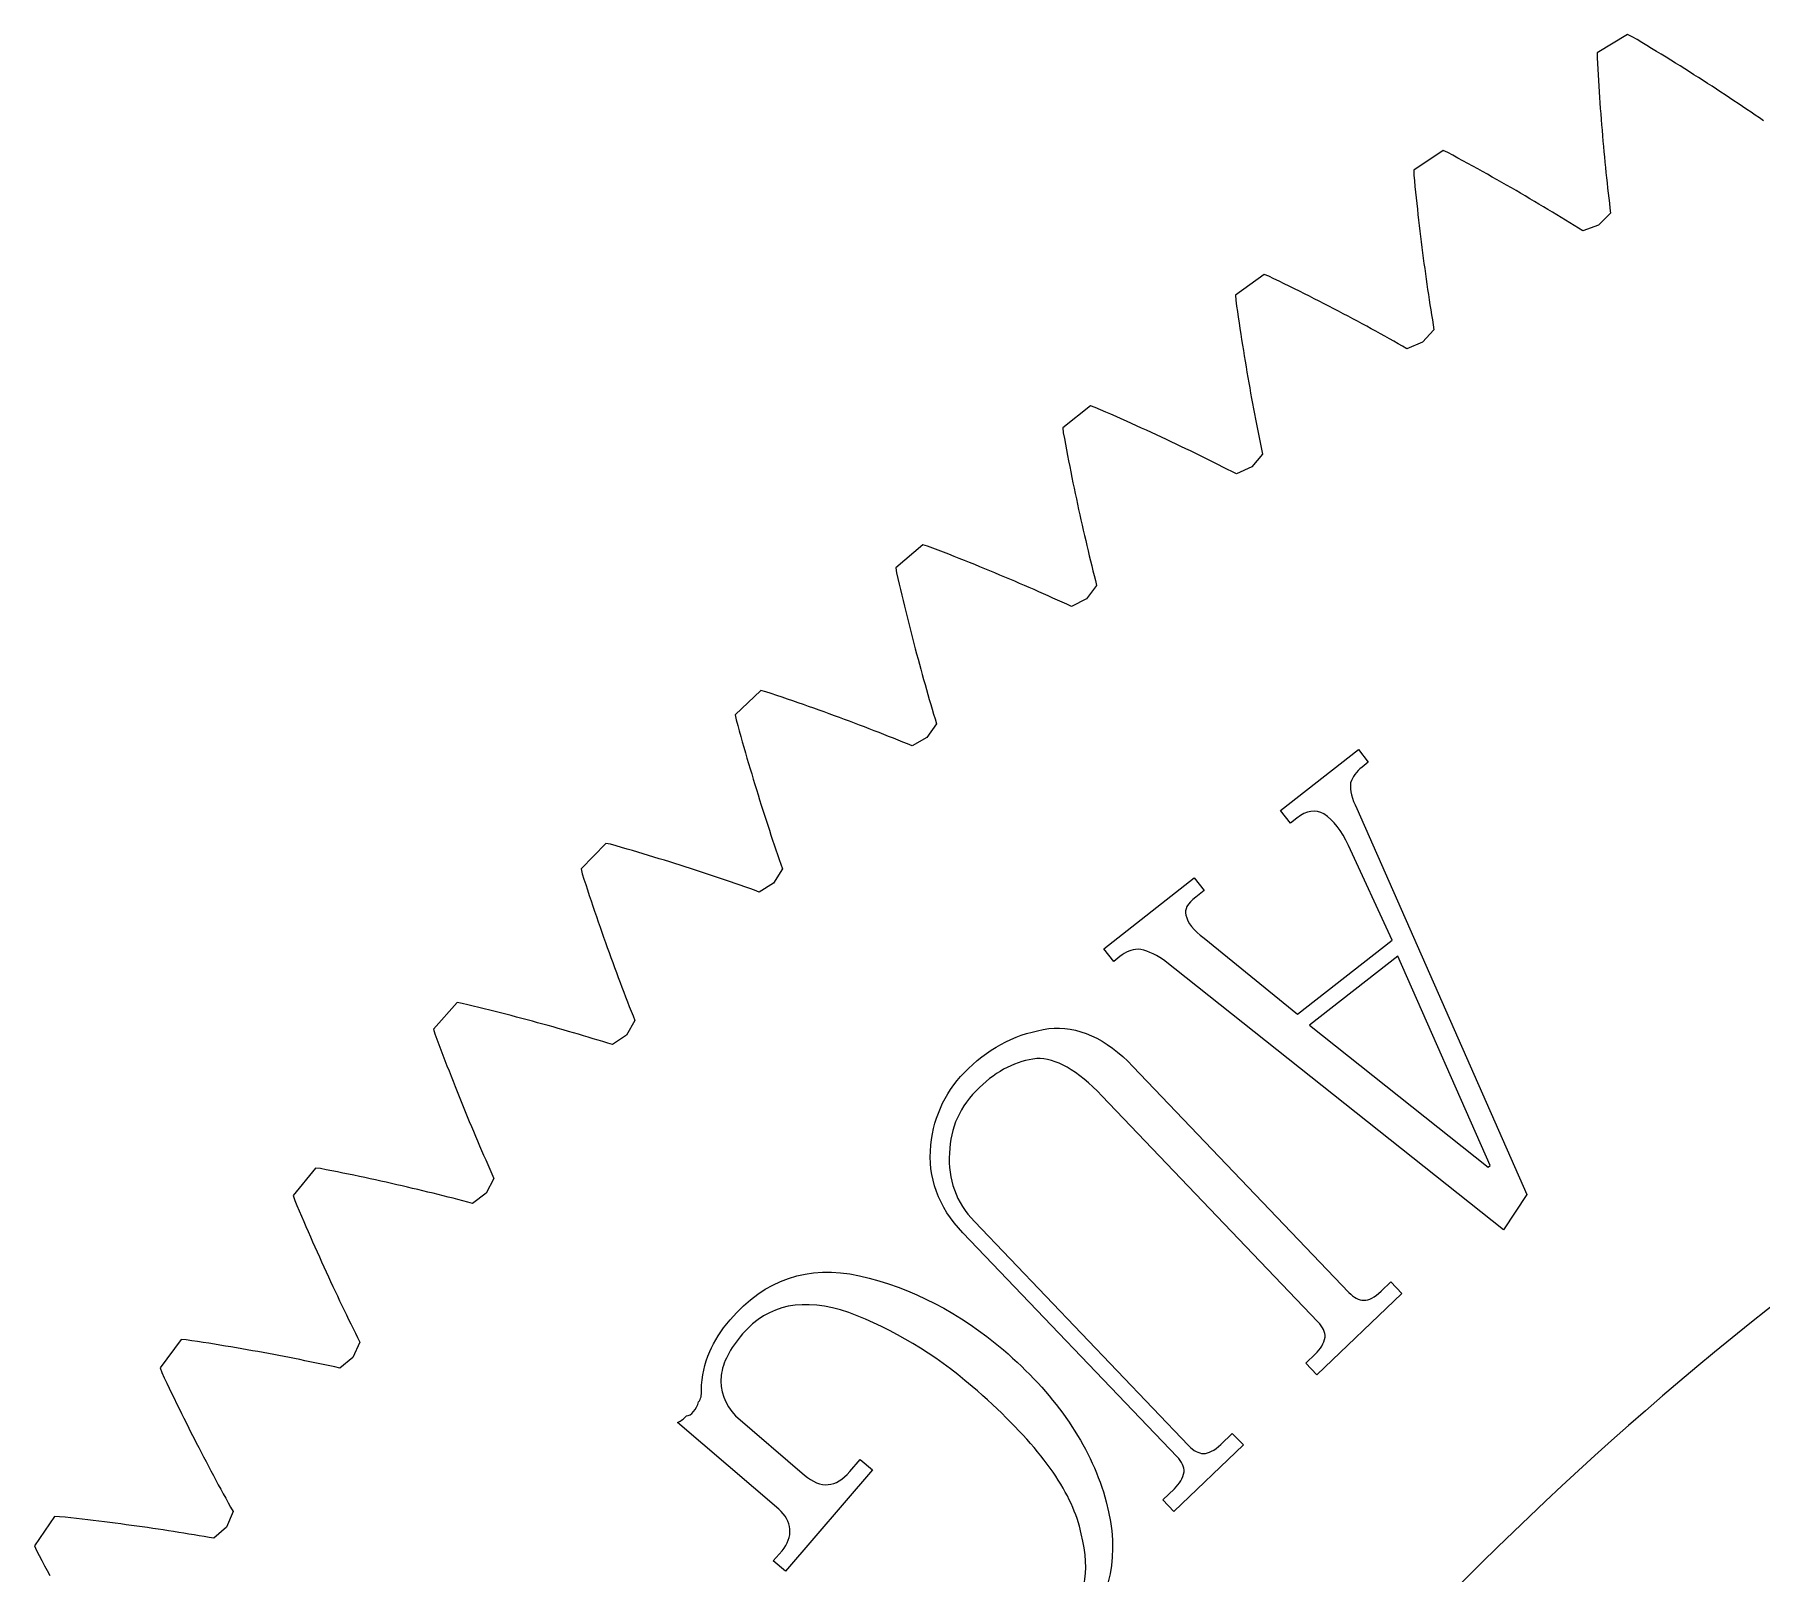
# Model space of a CAD drawing. Extents: x -19 to 488, y 50 to 261.
# Drawn here: x -1.17 to 34.46, y 212.35 to 244.1 of the extents above; entities that cross this region are included whole.
import ezdxf

# ---------------------------------------------------------------- set-up
doc = ezdxf.new("R2010")
doc.units = 0
doc.layers.get('0').update_dxf_attribs({"linetype": 'CONTINUOUS'})

msp = doc.modelspace()

# ---------------------------------------------------------------- linework, layer by layer
at = {"color": 5}
for p, q in [((31.700086, 244.102166), (31.074682, 243.723901)), ((31.793135, 244.057121), (31.700086, 244.102166)), ((31.894848, 243.99664), (31.793135, 244.057121)), ((31.074682, 243.723901), (31.071352, 243.620607)), ((31.995996, 243.936163), (31.894848, 243.99664)), ((32.096524, 243.875711), (31.995996, 243.936163)), ((32.196487, 243.815313), (32.096524, 243.875711)), ((32.295829, 243.75492), (32.196487, 243.815313)), ((32.394607, 243.694581), (32.295829, 243.75492)), ((31.071352, 243.620607), (31.077702, 243.502413)), ((31.077702, 243.502413), (31.084306, 243.384754)), ((31.084306, 243.384754), (31.091135, 243.26766)), ((32.492764, 243.63427), (32.394607, 243.694581)), ((32.590356, 243.574013), (32.492764, 243.63427)), ((32.687356, 243.513786), (32.590356, 243.574013)), ((32.783735, 243.453617), (32.687356, 243.513786)), ((32.879549, 243.393506), (32.783735, 243.453617)), ((32.974771, 243.333421), (32.879549, 243.393506)), ((31.091135, 243.26766), (31.098247, 243.151074)), ((31.098247, 243.151074), (31.105585, 243.035053)), ((31.105585, 243.035053), (31.113149, 242.919542)), ((33.069428, 243.273389), (32.974771, 243.333421)), ((33.163465, 243.213445), (33.069428, 243.273389)), ((33.256937, 243.15353), (33.163465, 243.213445)), ((33.349816, 243.09367), (33.256937, 243.15353)), ((33.442131, 243.033896), (33.349816, 243.09367)), ((33.533825, 242.974177), (33.442131, 243.033896)), ((31.113149, 242.919542), (31.120994, 242.804618)), ((31.120994, 242.804618), (31.129038, 242.690205)), ((31.129038, 242.690205), (31.137335, 242.576329)), ((33.624983, 242.914547), (33.533825, 242.974177)), ((33.71552, 242.854967), (33.624983, 242.914547)), ((33.805492, 242.795449), (33.71552, 242.854967)), ((33.894872, 242.736013), (33.805492, 242.795449)), ((33.983687, 242.676659), (33.894872, 242.736013)), ((34.071938, 242.617395), (33.983687, 242.676659)), ((31.137335, 242.576329), (31.145858, 242.463017)), ((31.145858, 242.463017), (31.154635, 242.350241)), ((31.154635, 242.350241), (31.16361, 242.238001)), ((34.159596, 242.558213), (34.071938, 242.617395)), ((34.24669, 242.499113), (34.159596, 242.558213)), ((34.333191, 242.440103), (34.24669, 242.499113)), ((34.419128, 242.381175), (34.333191, 242.440103)), ((34.504472, 242.322329), (34.419128, 242.381175)), ((31.16361, 242.238001), (31.172839, 242.126325)), ((31.172839, 242.126325), (31.182265, 242.015186)), ((31.182265, 242.015186), (31.191917, 241.904583)), ((27.897649, 241.707793), (27.289065, 241.30297)), ((27.992504, 241.666814), (27.897649, 241.707793)), ((28.096757, 241.610734), (27.992504, 241.666814)), ((28.200389, 241.554684), (28.096757, 241.610734)), ((31.191917, 241.904583), (31.201795, 241.794548)), ((31.201795, 241.794548), (31.21187, 241.685015)), ((31.21187, 241.685015), (31.222171, 241.576077)), ((31.222171, 241.576077), (31.232698, 241.46765)), ((27.289065, 241.30297), (27.290194, 241.199621)), ((28.303457, 241.498607), (28.200389, 241.554684)), ((28.405904, 241.442557), (28.303457, 241.498607)), ((28.507758, 241.386511), (28.405904, 241.442557)), ((28.609047, 241.330459), (28.507758, 241.386511)), ((28.709716, 241.274438), (28.609047, 241.330459)), ((28.809792, 241.218417), (28.709716, 241.274438)), ((28.909275, 241.162455), (28.809792, 241.218417)), ((31.232698, 241.46765), (31.243394, 241.359813)), ((31.243394, 241.359813), (31.254316, 241.252481)), ((31.254316, 241.252481), (31.265436, 241.145719)), ((27.290194, 241.199621), (27.301624, 241.081824)), ((27.301624, 241.081824), (27.31328, 240.964558)), ((27.31328, 240.964558), (27.325162, 240.847859)), ((29.008194, 241.106462), (28.909275, 241.162455)), ((29.106492, 241.050523), (29.008194, 241.106462)), ((29.204226, 240.994589), (29.106492, 241.050523)), ((29.301338, 240.938709), (29.204226, 240.994589)), ((29.397887, 240.882854), (29.301338, 240.938709)), ((29.493842, 240.827003), (29.397887, 240.882854)), ((31.265436, 241.145719), (31.276781, 241.039488)), ((31.276781, 241.039488), (31.288296, 240.933824)), ((31.288296, 240.933824), (31.300008, 240.828727)), ((27.325162, 240.847859), (27.337241, 240.731699)), ((27.337241, 240.731699), (27.349574, 240.61607)), ((27.349574, 240.61607), (27.362133, 240.501039)), ((27.362133, 240.501039), (27.37489, 240.386513)), ((29.589233, 240.77121), (29.493842, 240.827003)), ((29.684004, 240.715468), (29.589233, 240.77121)), ((29.778209, 240.659758), (29.684004, 240.715468)), ((29.871822, 240.604078), (29.778209, 240.659758)), ((29.964843, 240.548452), (29.871822, 240.604078)), ((30.057299, 240.49288), (29.964843, 240.548452)), ((31.300008, 240.828727), (31.311918, 240.724133)), ((31.311918, 240.724133), (31.324025, 240.620134)), ((31.324025, 240.620134), (31.336302, 240.516643)), ((31.336302, 240.516643), (31.348748, 240.413745)), ((27.374889, 240.386513), (27.387871, 240.27258)), ((27.387871, 240.27258), (27.401051, 240.159155)), ((27.401051, 240.159155), (27.414429, 240.046319)), ((30.149162, 240.437338), (30.057299, 240.49288)), ((30.240461, 240.381853), (30.149162, 240.437338)), ((30.331167, 240.326456), (30.240461, 240.381853)), ((30.421281, 240.271084), (30.331167, 240.326456)), ((30.51083, 240.215797), (30.421281, 240.271084)), ((30.599786, 240.160535), (30.51083, 240.215797)), ((30.688178, 240.10536), (30.599786, 240.160535)), ((31.10265, 240.168522), (30.776006, 240.050271)), ((31.348748, 240.413745), (31.10265, 240.168522)), ((31.10265, 240.168522), (31.10265, 240.168522)), ((27.414429, 240.046319), (27.428033, 239.934026)), ((27.428032, 239.934026), (27.441861, 239.822291)), ((27.441861, 239.822291), (27.45586, 239.711099)), ((30.776006, 240.050271), (30.688178, 240.10536)), ((27.455859, 239.711099), (27.470083, 239.600465)), ((27.470083, 239.600465), (27.484477, 239.490373)), ((27.484476, 239.490373), (27.499067, 239.380868)), ((24.201724, 239.152045), (23.611117, 238.72143)), ((24.298272, 239.115184), (24.201724, 239.152045)), ((24.404811, 239.063653), (24.298272, 239.115184)), ((27.499067, 239.380868), (27.513856, 239.271902)), ((27.513855, 239.271902), (27.528841, 239.163475)), ((27.528841, 239.163475), (27.543997, 239.055607)), ((23.611117, 238.72143), (23.616705, 238.618219)), ((24.510785, 239.012091), (24.404811, 239.063653)), ((24.616139, 238.960529), (24.510785, 239.012091)), ((24.720928, 238.908907), (24.616139, 238.960529)), ((24.825096, 238.85732), (24.720928, 238.908907)), ((24.928672, 238.805671), (24.825096, 238.85732)), ((25.031683, 238.754027), (24.928672, 238.805671)), ((25.134073, 238.70238), (25.031683, 238.754027)), ((27.543997, 239.055607), (27.55935, 238.948306)), ((27.55935, 238.948306), (27.574872, 238.841572)), ((27.574872, 238.841572), (27.590592, 238.7354)), ((27.590592, 238.7354), (27.606481, 238.629761)), ((23.616705, 238.618219), (23.633187, 238.501012)), ((23.633187, 238.501012), (23.649867, 238.384372)), ((23.649866, 238.384372), (23.666743, 238.268266)), ((25.235899, 238.650731), (25.134073, 238.70238)), ((25.337104, 238.599056), (25.235899, 238.650731)), ((25.437716, 238.547381), (25.337104, 238.599056)), ((25.537764, 238.495737), (25.437716, 238.547381)), ((25.637219, 238.444062), (25.537764, 238.495737)), ((25.736081, 238.392413), (25.637219, 238.444062)), ((25.834351, 238.340769), (25.736081, 238.392413)), ((27.606481, 238.629761), (27.622512, 238.524665)), ((27.622511, 238.524665), (27.638739, 238.420158)), ((27.638739, 238.420158), (27.655136, 238.316184)), ((23.666743, 238.268266), (23.683846, 238.152749)), ((23.683846, 238.152749), (23.701118, 238.037775)), ((23.701118, 238.037775), (23.718616, 237.923362)), ((25.932028, 238.289122), (25.834351, 238.340769)), ((26.029113, 238.237501), (25.932028, 238.289122)), ((26.125633, 238.185882), (26.029113, 238.237501)), ((26.22156, 238.134295), (26.125633, 238.185882)), ((26.316895, 238.082705), (26.22156, 238.134295)), ((26.411637, 238.031171), (26.316895, 238.082705)), ((26.505814, 237.979634), (26.411637, 238.031171)), ((27.705315, 238.007662), (27.469998, 237.752079)), ((27.655136, 238.316184), (27.671703, 238.212806)), ((27.671702, 238.212806), (27.688438, 238.109936)), ((27.688438, 238.109936), (27.705315, 238.007662)), ((23.718616, 237.923362), (23.736283, 237.809511)), ((23.736283, 237.809511), (23.754148, 237.696227)), ((23.754147, 237.696227), (23.772209, 237.583482)), ((26.599399, 237.928129), (26.505814, 237.979634)), ((26.692419, 237.87668), (26.599399, 237.928129)), ((26.784819, 237.825231), (26.692419, 237.87668)), ((26.876682, 237.773841), (26.784819, 237.825231)), ((26.967925, 237.722473), (26.876682, 237.773841)), ((27.058631, 237.671165), (26.967925, 237.722473)), ((27.148716, 237.619886), (27.058631, 237.671165)), ((27.469998, 237.752079), (27.148716, 237.619886)), ((27.469998, 237.752079), (27.469998, 237.752079)), ((23.77221, 237.583482), (23.790442, 237.471327)), ((23.790441, 237.471327), (23.80887, 237.359708)), ((23.80887, 237.359708), (23.827469, 237.248679)), ((23.827469, 237.248679), (23.846237, 237.138189)), ((23.846237, 237.138189), (23.865203, 237.028266)), ((23.865202, 237.028266), (23.884337, 236.91893)), ((23.884337, 236.91893), (23.903613, 236.810134)), ((23.903612, 236.810134), (23.923086, 236.701901)), ((23.923086, 236.701901), (23.942729, 236.594234)), ((23.942728, 236.594234), (23.962512, 236.48713)), ((20.619167, 236.439661), (20.047667, 235.984044)), ((20.717211, 236.406982), (20.619167, 236.439661)), ((20.825894, 236.360077), (20.717211, 236.406982)), ((20.933957, 236.31314), (20.825894, 236.360077)), ((21.041456, 236.26615), (20.933957, 236.31314)), ((21.148361, 236.219107), (21.041456, 236.26615)), ((21.254646, 236.172004), (21.148361, 236.219107)), ((23.962512, 236.48713), (23.982466, 236.380566)), ((23.982465, 236.380566), (24.002559, 236.274589)), ((24.002559, 236.274589), (24.022823, 236.169179)), ((20.047667, 235.984044), (20.057658, 235.881174)), ((20.057657, 235.881174), (20.079163, 235.764783)), ((21.360367, 236.124901), (21.254646, 236.172004)), ((21.465495, 236.077711), (21.360367, 236.124901)), ((21.570001, 236.030526), (21.465495, 236.077711)), ((21.673944, 235.98331), (21.570001, 236.030526)), ((21.777294, 235.936038), (21.673944, 235.98331)), ((21.880051, 235.888735), (21.777294, 235.936038)), ((21.982215, 235.841437), (21.880051, 235.888735)), ((24.022823, 236.169179), (24.043228, 236.064336)), ((24.043228, 236.064336), (24.063802, 235.960055)), ((24.063802, 235.960055), (24.084517, 235.85631)), ((20.079163, 235.764783), (20.100866, 235.648959)), ((20.100865, 235.648959), (20.122709, 235.533702)), ((20.122709, 235.533702), (20.144751, 235.419007)), ((22.083787, 235.79408), (21.982215, 235.841437)), ((22.184794, 235.74672), (22.083787, 235.79408)), ((22.285181, 235.699363), (22.184794, 235.74672)), ((22.385003, 235.651978), (22.285181, 235.699363)), ((22.484232, 235.604568), (22.385003, 235.651978)), ((22.582869, 235.557152), (22.484232, 235.604568)), ((22.680913, 235.509738), (22.582869, 235.557152)), ((22.778392, 235.462328), (22.680913, 235.509738)), ((24.084517, 235.85631), (24.105345, 235.753158)), ((24.105345, 235.753158), (24.126343, 235.65057)), ((24.126342, 235.65057), (24.147481, 235.548547)), ((24.147481, 235.548547), (24.168761, 235.447057)), ((20.144751, 235.419007), (20.16699, 235.304876)), ((20.16699, 235.304876), (20.189371, 235.191338)), ((20.18937, 235.191338), (20.21192, 235.078333)), ((22.875279, 235.414883), (22.778392, 235.462328)), ((22.971573, 235.367473), (22.875279, 235.414883)), ((23.067275, 235.320029), (22.971573, 235.367473)), ((23.162412, 235.272618), (23.067275, 235.320029)), ((23.256985, 235.225205), (23.162412, 235.272618)), ((23.350937, 235.177817), (23.256985, 235.225205)), ((23.444324, 235.130432), (23.350937, 235.177817)), ((23.944647, 235.181599), (23.629349, 235.035721)), ((24.16876, 235.447057), (23.944647, 235.181599)), ((23.944647, 235.181599), (23.944647, 235.181599)), ((20.21192, 235.078333), (20.234639, 234.965924)), ((20.234639, 234.965924), (20.257528, 234.85408)), ((20.257527, 234.85408), (20.280585, 234.742799)), ((23.537119, 235.083047), (23.444324, 235.130432)), ((23.629349, 235.035721), (23.537119, 235.083047)), ((20.280585, 234.742799), (20.303784, 234.632084)), ((20.303783, 234.632084), (20.327151, 234.521961)), ((20.327151, 234.521961), (20.35066, 234.412374)), ((20.35066, 234.412374), (20.374339, 234.303379)), ((20.374339, 234.303379), (20.398159, 234.19495)), ((20.398158, 234.19495), (20.422091, 234.087084)), ((20.422091, 234.087084), (20.446221, 233.979783)), ((20.446221, 233.979783), (20.470436, 233.873078)), ((20.470435, 233.873078), (20.494819, 233.766906)), ((20.494819, 233.766906), (20.519344, 233.661327)), ((17.15661, 233.575644), (16.605233, 233.095863)), ((17.255981, 233.547221), (17.15661, 233.575644)), ((17.366584, 233.505057), (17.255981, 233.547221)), ((17.476566, 233.462809), (17.366584, 233.505057)), ((17.585983, 233.420475), (17.476566, 233.462809)), ((17.694808, 233.378057), (17.585983, 233.420475)), ((17.80304, 233.335614), (17.694808, 233.378057)), ((20.519345, 233.661327), (20.543983, 233.556312)), ((20.543983, 233.556312), (20.568763, 233.451859)), ((20.568762, 233.451859), (20.593682, 233.347973)), ((16.605233, 233.095863), (16.619655, 232.99353)), ((17.91068, 233.293055), (17.80304, 233.335614)), ((18.017727, 233.250465), (17.91068, 233.293055)), ((18.124181, 233.207824), (18.017727, 233.250465)), ((18.230071, 233.165093), (18.124181, 233.207824)), ((18.33534, 233.122308), (18.230071, 233.165093)), ((18.440044, 233.079495), (18.33534, 233.122308)), ((18.544156, 233.036628), (18.440044, 233.079495)), ((18.647675, 232.993702), (18.544156, 233.036628)), ((20.593682, 233.347973), (20.618715, 233.244682)), ((20.618715, 233.244682), (20.643861, 233.14195)), ((20.643861, 233.14195), (20.66912, 233.039789)), ((20.66912, 233.039789), (20.69452, 232.938189)), ((16.619654, 232.99353), (16.646155, 232.87816)), ((16.646155, 232.87816), (16.672797, 232.763377)), ((16.672797, 232.763377), (16.699608, 232.649165)), ((18.750601, 232.950717), (18.647675, 232.993702)), ((18.852963, 232.907709), (18.750601, 232.950717)), ((18.954705, 232.86467), (18.852963, 232.907709)), ((19.055881, 232.821572), (18.954705, 232.86467)), ((19.156465, 232.778451), (19.055881, 232.821572)), ((19.256485, 232.735296), (19.156465, 232.778451)), ((19.355883, 232.692116), (19.256485, 232.735296)), ((19.454718, 232.648911), (19.355883, 232.692116)), ((20.74563, 232.736707), (20.533145, 232.461854)), ((20.69452, 232.938189), (20.720005, 232.83715)), ((20.720005, 232.83715), (20.745631, 232.736707)), ((16.699608, 232.649165), (16.72656, 232.535539)), ((16.72656, 232.535539), (16.753682, 232.422484)), ((16.753682, 232.422484), (16.780945, 232.309987)), ((16.780944, 232.309987), (16.80832, 232.198086)), ((19.552987, 232.605672), (19.454718, 232.648911)), ((19.650636, 232.56241), (19.552987, 232.605672)), ((19.747749, 232.519117), (19.650636, 232.56241)), ((19.844241, 232.475824), (19.747749, 232.519117)), ((19.940168, 232.432503), (19.844241, 232.475824)), ((20.035503, 232.389182), (19.940168, 232.432503)), ((20.130245, 232.345861), (20.035503, 232.389182)), ((20.224422, 232.302509), (20.130245, 232.345861)), ((20.533145, 232.461854), (20.224422, 232.302509)), ((20.533145, 232.461854), (20.533145, 232.461854)), ((16.80832, 232.198086), (16.835865, 232.08675)), ((16.835865, 232.08675), (16.863551, 231.975977)), ((16.863551, 231.975977), (16.89135, 231.865801)), ((16.89135, 231.865801), (16.919318, 231.756183)), ((16.919318, 231.756183), (16.947399, 231.64716)), ((16.947399, 231.64716), (16.975593, 231.538702)), ((16.975593, 231.538702), (17.003928, 231.430809)), ((17.003928, 231.430809), (17.032376, 231.323511)), ((17.032376, 231.323511), (17.060965, 231.216771)), ((17.060965, 231.216771), (17.089667, 231.110628)), ((17.089667, 231.110628), (17.118454, 231.005048)), ((17.118454, 231.005048), (17.147382, 230.900033)), ((17.147382, 230.900033), (17.176422, 230.795614)), ((13.82049, 230.565349), (13.290279, 230.062257)), ((13.920989, 230.541219), (13.82049, 230.565349)), ((14.033313, 230.503822), (13.920989, 230.541219)), ((17.176422, 230.795614), (17.205576, 230.691728)), ((17.205576, 230.691728), (17.234814, 230.588463)), ((17.234814, 230.588463), (17.264165, 230.485759)), ((14.145017, 230.466343), (14.033313, 230.503822)), ((14.256156, 230.428751), (14.145017, 230.466343)), ((14.366703, 230.391077), (14.256156, 230.428751)), ((14.476656, 230.353313), (14.366703, 230.391077)), ((14.586017, 230.315438), (14.476656, 230.353313)), ((14.694814, 230.277508), (14.586017, 230.315438)), ((14.80299, 230.239467), (14.694814, 230.277508)), ((14.910601, 230.201339), (14.80299, 230.239467)), ((15.017648, 230.163126), (14.910601, 230.201339)), ((15.124074, 230.124854), (15.017648, 230.163126)), ((17.264165, 230.485759), (17.293629, 230.383626)), ((17.293629, 230.383626), (17.323178, 230.282051)), ((17.323178, 230.282051), (17.352811, 230.181072)), ((17.352811, 230.181072), (17.382557, 230.080658)), ((13.290279, 230.062257), (13.309075, 229.960629)), ((13.309075, 229.960629), (13.340514, 229.846529)), ((13.340514, 229.846529), (13.372095, 229.732991)), ((15.229936, 230.0865), (15.124074, 230.124854)), ((15.335205, 230.048064), (15.229936, 230.0865)), ((15.439881, 230.009569), (15.335205, 230.048064)), ((15.543993, 229.970989), (15.439881, 230.009569)), ((15.647512, 229.932381), (15.543993, 229.970989)), ((15.750438, 229.89366), (15.647512, 229.932381)), ((15.8528, 229.854911), (15.750438, 229.89366)), ((15.954569, 229.816103), (15.8528, 229.854911)), ((16.055746, 229.777241), (15.954569, 229.816103)), ((17.442276, 229.881553), (17.241813, 229.597835)), ((17.382557, 230.080658), (17.41236, 229.980836)), ((17.41236, 229.980836), (17.442276, 229.881553)), ((13.372095, 229.732991), (13.403789, 229.620043)), ((13.403789, 229.620043), (13.435595, 229.507693)), ((13.435595, 229.507693), (13.467543, 229.395905)), ((16.156358, 229.738325), (16.055746, 229.777241)), ((16.256378, 229.69935), (16.156358, 229.738325)), ((16.355805, 229.660319), (16.256378, 229.69935)), ((16.454667, 229.621256), (16.355805, 229.660319)), ((16.552937, 229.58214), (16.454667, 229.621256)), ((16.650642, 229.542999), (16.552937, 229.58214)), ((16.747755, 229.503824), (16.650642, 229.542999)), ((16.844303, 229.464595), (16.747755, 229.503824)), ((16.940259, 229.425369), (16.844303, 229.464595)), ((17.241813, 229.597835), (16.940259, 229.425369)), ((17.241813, 229.597835), (17.241813, 229.597835)), ((13.467543, 229.395905), (13.499603, 229.284681)), ((13.499603, 229.284681), (13.531805, 229.17405)), ((13.531805, 229.17405), (13.564091, 229.064009)), ((13.564091, 229.064009), (13.596518, 228.954535)), ((13.596518, 228.954535), (13.629058, 228.845656)), ((13.629058, 228.845656), (13.661683, 228.737365)), ((13.661683, 228.737365), (13.694421, 228.629615)), ((13.694421, 228.629615), (13.727272, 228.522481)), ((13.727272, 228.522481), (13.760235, 228.415913)), ((13.760235, 228.415913), (13.793283, 228.309942)), ((13.793283, 228.309942), (13.826416, 228.204532)), ((13.826416, 228.204532), (13.859662, 228.099712)), ((13.859662, 228.099712), (13.892964, 227.995459)), ((13.892964, 227.995459), (13.926379, 227.891799)), ((13.926379, 227.891799), (13.959907, 227.788703)), ((13.959907, 227.788703), (13.993464, 227.6862)), ((13.993464, 227.6862), (14.027133, 227.584264)), ((10.616985, 227.414279), (10.108901, 226.888865)), ((10.718416, 227.394495), (10.616985, 227.414279)), ((10.832236, 227.361983), (10.718416, 227.394495)), ((10.945464, 227.32933), (10.832236, 227.361983)), ((11.058099, 227.296564), (10.945464, 227.32933)), ((14.027133, 227.584264), (14.060887, 227.482918)), ((14.060887, 227.482918), (14.094697, 227.382133)), ((14.094697, 227.382133), (14.128592, 227.281945)), ((11.170169, 227.263685), (11.058099, 227.296564)), ((11.281647, 227.230696), (11.170169, 227.263685)), ((11.392532, 227.197563), (11.281647, 227.230696)), ((11.502853, 227.164314), (11.392532, 227.197563)), ((11.612581, 227.130987), (11.502853, 227.164314)), ((11.721744, 227.097512), (11.612581, 227.130987)), ((11.830315, 227.063959), (11.721744, 227.097512)), ((11.938293, 227.03029), (11.830315, 227.063959)), ((12.045707, 226.996508), (11.938293, 227.03029)), ((12.152528, 226.962667), (12.045707, 226.996508)), ((12.258785, 226.92869), (12.152528, 226.962667)), ((14.128592, 227.281945), (14.162543, 227.182348)), ((14.162543, 227.182348), (14.196579, 227.083288)), ((14.196579, 227.083288), (14.230671, 226.984852)), ((14.230671, 226.984852), (14.26482, 226.886946)), ((10.108901, 226.888865), (10.132072, 226.78814)), ((10.132071, 226.78814), (10.168365, 226.67548)), ((10.168365, 226.67548), (10.2048, 226.563407)), ((12.364449, 226.894654), (12.258785, 226.92869)), ((12.469548, 226.860505), (12.364449, 226.894654)), ((12.574027, 226.826269), (12.469548, 226.860505)), ((12.677969, 226.79195), (12.574027, 226.826269)), ((12.781319, 226.757547), (12.677969, 226.79195)), ((12.884076, 226.723063), (12.781319, 226.757547)), ((12.986269, 226.688519), (12.884076, 226.723063)), ((13.087869, 226.65389), (12.986269, 226.688519)), ((13.188876, 226.619177), (13.087869, 226.65389)), ((13.289319, 226.584407), (13.188876, 226.619177)), ((14.26482, 226.886946), (14.076747, 226.594846)), ((10.2048, 226.563407), (10.241319, 226.451932)), ((10.241319, 226.451932), (10.277952, 226.341047)), ((10.277952, 226.341047), (10.314669, 226.230726)), ((13.389198, 226.54955), (13.289319, 226.584407)), ((13.488483, 226.514639), (13.389198, 226.54955)), ((13.587205, 226.479671), (13.488483, 226.514639)), ((13.685333, 226.444648), (13.587205, 226.479671)), ((13.782898, 226.409567), (13.685333, 226.444648)), ((14.076747, 226.594846), (13.782898, 226.409567)), ((14.076747, 226.594846), (14.076747, 226.594846)), ((10.314669, 226.230726), (10.351499, 226.120998)), ((10.351499, 226.120998), (10.388413, 226.011863)), ((10.388413, 226.011863), (10.425413, 225.90332)), ((10.425413, 225.90332), (10.462497, 225.795342)), ((10.462497, 225.795342), (10.499694, 225.687953)), ((10.499694, 225.687953), (10.536947, 225.581161)), ((10.536947, 225.581161), (10.574313, 225.474935)), ((10.574313, 225.474935), (10.611736, 225.369296)), ((10.611736, 225.369296), (10.649243, 225.264256)), ((10.649243, 225.264256), (10.686807, 225.159803)), ((10.686807, 225.159803), (10.724455, 225.055917)), ((10.724455, 225.055917), (10.76216, 224.952623)), ((10.76216, 224.952623), (10.79995, 224.849895)), ((10.79995, 224.849895), (10.837796, 224.747758)), ((10.837796, 224.747758), (10.875698, 224.646215)), ((10.875698, 224.646215), (10.913657, 224.545236)), ((10.913657, 224.545236), (10.951673, 224.444852)), ((7.551995, 224.128309), (7.066968, 223.581531)), ((7.654188, 224.112928), (7.551995, 224.128309)), ((7.769307, 224.085326), (7.654188, 224.112928)), ((10.951673, 224.444852), (10.989744, 224.345055)), ((10.989744, 224.345055), (11.027873, 224.245829)), ((11.027873, 224.245829), (11.066057, 224.147189)), ((11.066057, 224.147189), (11.10427, 224.04912)), ((7.883832, 224.057587), (7.769307, 224.085329)), ((7.997765, 224.0297), (7.883832, 224.057584)), ((8.111134, 224.001676), (7.997765, 224.0297)), ((8.223938, 223.973482), (8.111134, 224.001676)), ((8.33615, 223.945147), (8.223938, 223.973482)), ((8.447797, 223.916699), (8.33615, 223.945147)), ((8.55888, 223.888109), (8.447797, 223.916699)), ((8.66937, 223.859382), (8.55888, 223.888109)), ((8.779267, 223.830511), (8.66937, 223.859382)), ((8.888628, 223.801524), (8.779267, 223.830511)), ((8.997368, 223.772398), (8.888628, 223.801524)), ((9.105572, 223.743163), (8.997368, 223.772398)), ((11.219163, 223.758428), (11.043818, 223.458483)), ((11.10427, 224.04912), (11.142511, 223.951638)), ((11.142511, 223.951638), (11.180809, 223.854751)), ((11.180809, 223.854751), (11.219163, 223.758428)), ((7.066968, 223.581531), (7.094457, 223.48191)), ((7.094457, 223.48191), (7.135577, 223.370912)), ((9.213184, 223.713812), (9.105572, 223.743163)), ((9.320202, 223.684348), (9.213184, 223.713812)), ((9.426657, 223.654743), (9.320202, 223.684348)), ((9.532546, 223.625053), (9.426657, 223.654743)), ((9.637843, 223.595222), (9.532546, 223.625053)), ((9.742576, 223.565304), (9.637843, 223.595222)), ((9.846716, 223.535278), (9.742576, 223.565304)), ((9.950292, 223.505165), (9.846716, 223.535278)), ((10.053303, 223.474911), (9.950292, 223.505165)), ((10.155721, 223.4446), (10.053303, 223.474911)), ((10.257575, 223.414174), (10.155721, 223.4446)), ((10.358837, 223.383665), (10.257575, 223.414174)), ((11.043818, 223.458483), (10.758181, 223.260729)), ((11.043818, 223.458483), (11.043818, 223.458483)), ((7.135577, 223.370912), (7.176781, 223.260504)), ((7.176781, 223.260504), (7.21807, 223.150694)), ((7.21807, 223.150694), (7.259444, 223.041474)), ((7.259444, 223.041474), (7.300874, 222.932844)), ((10.459533, 223.353073), (10.358837, 223.383665)), ((10.559666, 223.322367), (10.459533, 223.353073)), ((10.659206, 223.291605), (10.559666, 223.322367)), ((10.758181, 223.260729), (10.659206, 223.291605)), ((7.300874, 222.932844), (7.342389, 222.824812)), ((7.342389, 222.824812), (7.38396, 222.71737)), ((7.38396, 222.71737), (7.425616, 222.610489)), ((7.425616, 222.610489), (7.467301, 222.504233)), ((7.467301, 222.504233), (7.509069, 222.398541)), ((7.509069, 222.398541), (7.550923, 222.293444)), ((7.550923, 222.293444), (7.592805, 222.188937)), ((7.592805, 222.188937), (7.634715, 222.085023)), ((7.634715, 222.085023), (7.676709, 221.981673)), ((7.676709, 221.981673), (7.718761, 221.878916)), ((7.718761, 221.878916), (7.76084, 221.776749)), ((7.76084, 221.776749), (7.802947, 221.675177)), ((7.802947, 221.675177), (7.845111, 221.574169)), ((7.845111, 221.574169), (7.887332, 221.473786)), ((7.887332, 221.473786), (7.929552, 221.373933)), ((7.929552, 221.373933), (7.971829, 221.274703)), ((7.971829, 221.274703), (8.014134, 221.176039)), ((8.014134, 221.176039), (8.056468, 221.077966)), ((8.056468, 221.077966), (8.098829, 220.980487)), ((8.098829, 220.980487), (8.141191, 220.883572)), ((4.631221, 220.713533), (4.170183, 220.146382)), ((4.733978, 220.702554), (4.631221, 220.713533)), ((4.850169, 220.679948), (4.733978, 220.702554)), ((4.965767, 220.657145), (4.850169, 220.679948)), ((5.080829, 220.634203), (4.965767, 220.657148)), ((5.195299, 220.611061), (5.080829, 220.634203)), ((5.309204, 220.587746), (5.195299, 220.611058)), ((5.422544, 220.564294), (5.309204, 220.587746)), ((5.535292, 220.540643), (5.422544, 220.564294)), ((8.141191, 220.883572), (8.183609, 220.787252)), ((8.183609, 220.787252), (8.226027, 220.691494)), ((8.226027, 220.691494), (8.268445, 220.596329)), ((8.268445, 220.596329), (8.310891, 220.501756)), ((5.647503, 220.516855), (5.535292, 220.540646)), ((5.759122, 220.49292), (5.647503, 220.516852)), ((5.870177, 220.468821), (5.759122, 220.492922)), ((5.980667, 220.444547), (5.870177, 220.468818)), ((6.090564, 220.420135), (5.980667, 220.444547)), ((6.199925, 220.395584), (6.090564, 220.420137)), ((6.308694, 220.370887), (6.199925, 220.395581)), ((6.416898, 220.346054), (6.308694, 220.37089)), ((6.524509, 220.321046), (6.416898, 220.346051)), ((6.631584, 220.295929), (6.524509, 220.321046)), ((6.738067, 220.27067), (6.631584, 220.295929)), ((6.843985, 220.245301), (6.738067, 220.270672)), ((6.949338, 220.219757), (6.843985, 220.245298)), ((7.054099, 220.194134), (6.949338, 220.21976)), ((7.158324, 220.168367), (7.054099, 220.194134)), ((8.148613, 220.194554), (7.871753, 219.984697)), ((8.310891, 220.501756), (8.148613, 220.194554)), ((8.148613, 220.194554), (8.148613, 220.194554)), ((4.170183, 220.146382), (4.201905, 220.048025)), ((4.201905, 220.048025), (4.247766, 219.938917)), ((4.247766, 219.938917), (4.293683, 219.830375)), ((4.293683, 219.830375), (4.339657, 219.722456)), ((7.261956, 220.142459), (7.158324, 220.168367)), ((7.365023, 220.116463), (7.261956, 220.142456)), ((7.467498, 220.09033), (7.365023, 220.116463)), ((7.569437, 220.064086), (7.467498, 220.090332)), ((7.670783, 220.037723), (7.569437, 220.064083)), ((7.771564, 220.011282), (7.670783, 220.037726)), ((7.871753, 219.984697), (7.771564, 220.011282)), ((4.339657, 219.722456), (4.385688, 219.615127)), ((4.385688, 219.615127), (4.431775, 219.508387)), ((4.431775, 219.508387), (4.47789, 219.402215)), ((4.47789, 219.402215), (4.524033, 219.296664)), ((4.524033, 219.296664), (4.570233, 219.191678)), ((4.570233, 219.191678), (4.616489, 219.087315)), ((4.616489, 219.087315), (4.662774, 218.983511)), ((4.662774, 218.983511), (4.709058, 218.880305)), ((4.709058, 218.880305), (4.755399, 218.777717)), ((4.755399, 218.777717), (4.801768, 218.675691)), ((4.801768, 218.675691), (4.848165, 218.574235)), ((4.848165, 218.574235), (4.894591, 218.473397)), ((4.894591, 218.473397), (4.941017, 218.37312)), ((4.941017, 218.37312), (4.98747, 218.273468)), ((4.98747, 218.273468), (5.033952, 218.174379)), ((5.033952, 218.174379), (5.080434, 218.075887)), ((5.080434, 218.075887), (5.126945, 217.977953)), ((5.126945, 217.977953), (5.173427, 217.880614)), ((5.173427, 217.880614), (5.219937, 217.783869)), ((5.219937, 217.783869), (5.266447, 217.687715)), ((5.266447, 217.687715), (5.312957, 217.592127)), ((5.312957, 217.592127), (5.359467, 217.497131)), ((5.359467, 217.497131), (5.405978, 217.402727)), ((5.405978, 217.402727), (5.45246, 217.308889)), ((1.860053, 217.176247), (1.42385, 216.589786)), ((1.963205, 217.169697), (1.860053, 217.176247)), ((2.080243, 217.152117), (1.963205, 217.169699)), ((2.196716, 217.134309), (2.080243, 217.152117)), ((2.312653, 217.116328), (2.196716, 217.134309)), ((2.428025, 217.098128), (2.312653, 217.116331)), ((2.542805, 217.079752), (2.428025, 217.098125)), ((2.657049, 217.061185), (2.542805, 217.079752)), ((2.770728, 217.042443), (2.657049, 217.061182)), ((2.883842, 217.02348), (2.770728, 217.042445)), ((2.996393, 217.004371), (2.883842, 217.023477)), ((3.108378, 216.985067), (2.996393, 217.004371)), ((3.219828, 216.965568), (3.108378, 216.98507)), ((5.545424, 217.122961), (5.396523, 216.809076)), ((5.45246, 217.308889), (5.498942, 217.215642)), ((5.498942, 217.215642), (5.545424, 217.122961)), ((3.330685, 216.945923), (3.219828, 216.965565)), ((3.440977, 216.926082), (3.330685, 216.945923)), ((3.550705, 216.906104), (3.440977, 216.926085)), ((3.659869, 216.885925), (3.550705, 216.906104)), ((3.768496, 216.865605), (3.659869, 216.885925)), ((3.876531, 216.845113), (3.768496, 216.865602)), ((3.984001, 216.824457), (3.876531, 216.845116)), ((4.090907, 216.803654), (3.984001, 216.824454)), ((4.197276, 216.782688), (4.090907, 216.803657)), ((4.303053, 216.761578), (4.197276, 216.782688)), ((4.408266, 216.740295), (4.303053, 216.761575)), ((4.512914, 216.718906), (4.408266, 216.740298)), ((4.616997, 216.697344), (4.512914, 216.718906)), ((4.720516, 216.675638), (4.616997, 216.697341)), ((4.823471, 216.653823), (4.720516, 216.675638)), ((4.925861, 216.631837), (4.823471, 216.653823)), ((5.027687, 216.609739), (4.925861, 216.631837)), ((5.396523, 216.809076), (5.128948, 216.5875)), ((5.396523, 216.809076), (5.396523, 216.809076)), ((1.42385, 216.589786), (1.459777, 216.492899)), ((1.459777, 216.492899), (1.510295, 216.385853)), ((1.510295, 216.385853), (1.560841, 216.279398)), ((1.560841, 216.279398), (1.611415, 216.173568)), ((5.128948, 216.5875), (5.027687, 216.609739)), ((1.611415, 216.173568), (1.662018, 216.068299)), ((1.662018, 216.068299), (1.71262, 215.963623)), ((1.71262, 215.963623), (1.763279, 215.859565)), ((1.763279, 215.859565), (1.813938, 215.756074)), ((1.813938, 215.756074), (1.864597, 215.653204)), ((1.864597, 215.653204), (1.915284, 215.550901)), ((1.915284, 215.550901), (1.965999, 215.449188)), ((1.965999, 215.449188), (2.016715, 215.348096)), ((2.016715, 215.348096), (2.067402, 215.247566)), ((2.067402, 215.247566), (2.118117, 215.147631)), ((2.118117, 215.147631), (2.168832, 215.048289)), ((2.168832, 215.048289), (2.219548, 214.949511)), ((2.219548, 214.949511), (2.270263, 214.851357)), ((2.270263, 214.851357), (2.320978, 214.753761)), ((2.320978, 214.753761), (2.371665, 214.656762)), ((2.371665, 214.656762), (2.422324, 214.560355)), ((2.422324, 214.560355), (2.473011, 214.464543)), ((2.473011, 214.464543), (2.523642, 214.369293)), ((2.523642, 214.369293), (2.574273, 214.274633)), ((2.574273, 214.274633), (2.624875, 214.180571)), ((2.624875, 214.180571), (2.675449, 214.087071)), ((2.675449, 214.087071), (2.725995, 213.99416)), ((2.725995, 213.99416), (2.776541, 213.901845)), ((2.776541, 213.901845), (2.827031, 213.810098)), ((2.827031, 213.810098), (2.877464, 213.71894)), ((-0.756373, 213.522906), (-1.16695, 212.918216)), ((-0.653023, 213.520933), (-0.756373, 213.522908)), ((-0.535336, 213.508374), (-0.653023, 213.520933)), ((-0.418186, 213.495615), (-0.535336, 213.508371)), ((-0.3016, 213.482633), (-0.418186, 213.495615)), ((-0.185578, 213.469425), (-0.3016, 213.482633)), ((-0.070065, 213.455991), (-0.185578, 213.469425)), ((0.044856, 213.442359), (-0.070065, 213.455991)), ((0.159241, 213.428502), (0.044856, 213.442359)), ((0.273061, 213.414448), (0.159241, 213.428502)), ((2.927897, 213.628347), (2.792628, 213.30836)), ((2.877464, 213.71894), (2.927897, 213.628347)), ((0.386317, 213.400195), (0.273061, 213.414448)), ((0.499036, 213.385717), (0.386317, 213.400195)), ((0.611191, 213.371045), (0.499036, 213.38572)), ((0.72281, 213.356169), (0.611191, 213.371042)), ((0.833865, 213.341101), (0.72281, 213.356172)), ((0.944355, 213.325861), (0.833865, 213.341101)), ((1.05428, 213.310392), (0.944355, 213.325858)), ((1.16367, 213.29476), (1.05428, 213.310395)), ((1.272495, 213.278925), (1.16367, 213.294757)), ((1.380755, 213.262923), (1.272495, 213.278925)), ((1.488451, 213.246726), (1.380755, 213.262925)), ((1.595611, 213.230382), (1.488451, 213.246726)), ((1.702206, 213.213819), (1.595611, 213.230385)), ((1.808237, 213.197108), (1.702206, 213.213816)), ((1.913732, 213.180231), (1.808237, 213.197108)), ((2.018634, 213.16316), (1.913732, 213.180234)), ((2.122999, 213.145941), (2.018634, 213.163157)), ((2.226801, 213.128557), (2.122999, 213.145941)), ((2.330038, 213.111031), (2.226801, 213.128557)), ((2.43271, 213.09331), (2.330038, 213.111033)), ((2.534846, 213.075471), (2.43271, 213.09331)), ((2.792628, 213.30836), (2.534846, 213.075471)), ((2.792628, 213.30836), (2.792628, 213.30836)), ((-1.16695, 212.918216), (-1.126874, 212.822966)), ((-1.126874, 212.822966), (-1.071784, 212.718205)), ((-1.071784, 212.718205), (-1.016723, 212.614012)), ((-1.016723, 212.614012), (-0.961633, 212.510433)), ((-0.961633, 212.510433), (-0.906571, 212.407451)), ((-0.906571, 212.407451), (-0.851482, 212.30506))]:
    msp.add_line(p, q, dxfattribs=at)
at = {"color": 7}
for p, q in [((24.54057, 228.09201), (26.147141, 229.348381)), ((26.147141, 229.348381), (26.350878, 229.087856)), ((26.350878, 229.087856), (26.220611, 228.985994)), ((24.744306, 227.831485), (24.54057, 228.09201)), ((26.116498, 228.134851), (29.618364, 220.167179)), ((24.874573, 227.933344), (24.744306, 227.831485)), ((26.844025, 225.414937), (25.944481, 227.370534)), ((20.893213, 225.239711), (22.760308, 226.699825)), ((22.760308, 226.699825), (22.964044, 226.4393)), ((22.964044, 226.4393), (22.790356, 226.303483)), ((21.096949, 224.979186), (20.893213, 225.239711)), ((22.961795, 225.457897), (22.961813, 225.457869)), ((22.961813, 225.457869), (24.890087, 223.886916)), ((24.890087, 223.886916), (26.844025, 225.414937)), ((21.227215, 225.081049), (21.096949, 224.979186)), ((29.136834, 219.440733), (22.121782, 225.010894)), ((26.960921, 225.086498), (25.137247, 223.660342)), ((28.867436, 220.769495), (26.960921, 225.086498)), ((25.137246, 223.660345), (28.824016, 220.73554)), ((25.137247, 223.660342), (25.137246, 223.660345)), ((19.508633, 222.972705), (19.508633, 222.972705)), ((21.493314, 222.811045), (25.94976, 218.149231)), ((25.312247, 217.539803), (20.8558, 222.201617)), ((28.824016, 220.73554), (28.867436, 220.769495)), ((29.618364, 220.167179), (29.136834, 219.440733)), ((18.224303, 219.60979), (22.642661, 214.98782)), ((22.403593, 214.759287), (17.985237, 219.381255)), ((27.040834, 218.124658), (25.287674, 216.448729)), ((26.613075, 218.173279), (26.812298, 218.363725)), ((26.812298, 218.363725), (27.040834, 218.124658)), ((25.059138, 216.687796), (25.258359, 216.878246)), ((25.287674, 216.448729), (25.059138, 216.687796)), ((13.298018, 215.598941), (14.720967, 214.379278)), ((14.188854, 213.67379), (12.09628, 215.467417)), ((23.305976, 215.011868), (23.545044, 215.240403)), ((23.545044, 215.240403), (23.77358, 215.001338)), ((23.77358, 215.001338), (22.339175, 213.630122)), ((16.119992, 214.486909), (14.326367, 212.394333)), ((15.653649, 214.451033), (15.868884, 214.702143)), ((15.868884, 214.702143), (16.119992, 214.486909)), ((22.110639, 213.869189), (22.349707, 214.097725)), ((22.339175, 213.630122), (22.110639, 213.869189)), ((14.075259, 212.60957), (14.254621, 212.818826)), ((14.326367, 212.394333), (14.075259, 212.60957))]:
    msp.add_line(p, q, dxfattribs=at)
for points in [[(26.220611, 228.985994), (26.104819, 228.895451), (26.026141, 228.787273), (25.984577, 228.661464)], [(25.984577, 228.661464), (25.965646, 228.50671), (26.009622, 228.331171), (26.116498, 228.134851)], [(25.43514, 228.021847), (25.264059, 228.121307), (25.077203, 228.091807), (24.874573, 227.933344)], [(25.944481, 227.370534), (25.798639, 227.676333), (25.628859, 227.893438), (25.43514, 228.021847)], [(22.790356, 226.303483), (22.616672, 226.167658), (22.549313, 226.045007), (22.588277, 225.93553)], [(22.588277, 225.93553), (22.620932, 225.774466), (22.745438, 225.615256), (22.961795, 225.457897)], [(21.599074, 225.231899), (21.466957, 225.22188), (21.343005, 225.171597), (21.227215, 225.081049)], [(22.121782, 225.010894), (21.928064, 225.139299), (21.753827, 225.212968), (21.599074, 225.231899)], [(18.100558, 222.770498), (18.578693, 223.227568), (19.130666, 223.501042), (19.756478, 223.59091)], [(19.756478, 223.59091), (20.355725, 223.655386), (20.934671, 223.395431), (21.493314, 222.811045)], [(17.324203, 221.189529), (17.390202, 221.811832), (17.648987, 222.338819), (18.100558, 222.770498)], [(19.508633, 222.972705), (19.091816, 222.930112), (18.697466, 222.731063), (18.325584, 222.375562)], [(20.8558, 222.201617), (20.347943, 222.732878), (19.898888, 222.989906), (19.508633, 222.972705)], [(18.325584, 222.375562), (17.927138, 221.994672), (17.722064, 221.544446), (17.710362, 221.024886)], [(17.985237, 219.381255), (17.47738, 219.912516), (17.257035, 220.515274), (17.324203, 221.189529)], [(17.710362, 221.024886), (17.672097, 220.479935), (17.843411, 220.008237), (18.224303, 219.60979)], [(13.18438, 217.583954), (13.90183, 218.420982), (14.790673, 218.723911), (15.850908, 218.492735)], [(15.850908, 218.492735), (16.939046, 218.23764), (17.92953, 217.727455), (18.822361, 216.962176)], [(15.635711, 217.733368), (14.699037, 218.052234), (13.967634, 217.904756), (13.441504, 217.290934)], [(25.94976, 218.149231), (26.051331, 218.04298), (26.154073, 217.988683), (26.257985, 217.986343)], [(26.257985, 217.986343), (26.361897, 217.984085), (26.48026, 218.046313), (26.613075, 218.173279)], [(18.176691, 216.208786), (17.395464, 216.878407), (16.548471, 217.386601), (15.635711, 217.733368)], [(12.765868, 216.926286), (12.853556, 217.141522), (12.99306, 217.360747), (13.18438, 217.583954)], [(25.461093, 217.224558), (25.463436, 217.328469), (25.413818, 217.433552), (25.312247, 217.539803)], [(13.441504, 217.290934), (13.178439, 216.984023), (13.030963, 216.699035), (12.999077, 216.435967)], [(25.258359, 216.878246), (25.364612, 216.979815), (25.43219, 217.095252), (25.461093, 217.224558)], [(12.592486, 216.13111), (12.596471, 216.418091), (12.654265, 216.683151), (12.765868, 216.926286)], [(18.822361, 216.962176), (19.854698, 216.077319), (20.542258, 215.100788), (20.885043, 214.032585)], [(12.999077, 216.435967), (12.971177, 216.121086), (13.070824, 215.842078), (13.298018, 215.598941)], [(12.532698, 215.891961), (12.580528, 215.947762), (12.600458, 216.027478), (12.592486, 216.13111)], [(20.341013, 213.482472), (20.069973, 214.295585), (19.348533, 215.204357), (18.176691, 216.208786)], [(12.09628, 215.467417), (12.172008, 215.499308), (12.233791, 215.543148), (12.281627, 215.598941)], [(12.281627, 215.598941), (12.333443, 215.60292), (12.383253, 215.632841), (12.431059, 215.688682)], [(12.431059, 215.688682), (12.478889, 215.744486), (12.512769, 215.812244), (12.532698, 215.891961)], [(22.642661, 214.98782), (22.744232, 214.881569), (22.846974, 214.827275), (22.950886, 214.824932)], [(22.950886, 214.824932), (23.054797, 214.822674), (23.173161, 214.884904), (23.305976, 215.011868)], [(22.55244, 214.444039), (22.554783, 214.547951), (22.505165, 214.653033), (22.403593, 214.759287)], [(14.720967, 214.379278), (14.888373, 214.235788), (15.0498, 214.170021), (15.205248, 214.181976)], [(15.205248, 214.181976), (15.360697, 214.193943), (15.510163, 214.283622), (15.653649, 214.451033)], [(22.349707, 214.097725), (22.455959, 214.199296), (22.523537, 214.314737), (22.55244, 214.444039)], [(20.885043, 214.032585), (21.231815, 212.912561), (21.106263, 212.003788), (20.508387, 211.306265)], [(14.416047, 213.261255), (14.40409, 213.416703), (14.328358, 213.554213), (14.188854, 213.67379)], [(20.215463, 211.55731), (20.574188, 211.975826), (20.616038, 212.617545), (20.341013, 213.482472)], [(14.254621, 212.818826), (14.374196, 212.958331), (14.428005, 213.105807), (14.416047, 213.261255)]]:
    msp.add_open_spline(points, degree=3, dxfattribs=at)
at = {"color": 5}
msp.add_open_spline([(39.638978, 221.452066), (30.938151, 215.702954), (24.33949, 208.752399), (18.850466, 200.516088)], degree=3, dxfattribs=at)

doc.saveas('drawing.dxf')
